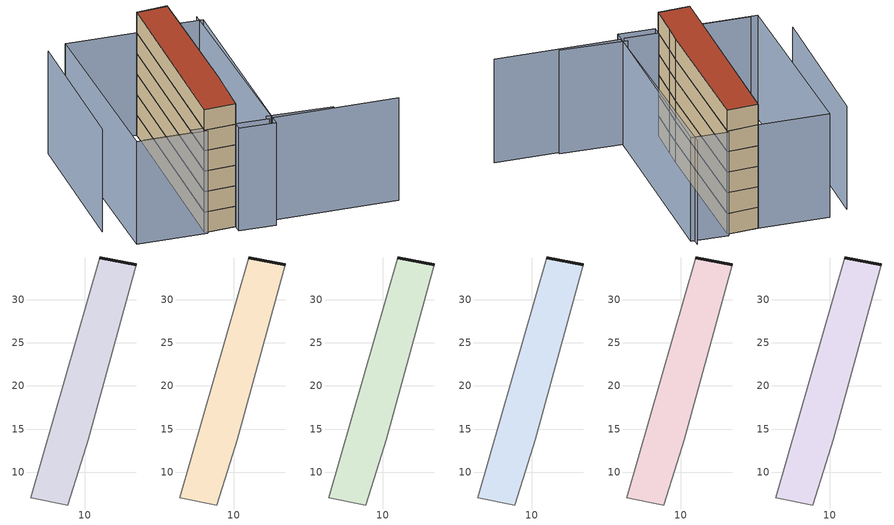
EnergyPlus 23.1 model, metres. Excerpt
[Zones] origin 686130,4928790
ff2ed0a61407c7c9_F0_whole
 floor ground (EU_floor_Construction): 8.05,6.18 9.61,11.12 10.42,13.75 16,34.09 11.74,34.86 3.73,7 z0
 wall outside (EU_wall_Construction): 11.74,34.86 16,34.09 z0:3
 wall adiabatic (EU_wall_Construction): 16,34.09 10.42,13.75 9.61,11.12 8.05,6.18 3.73,7 11.74,34.86 z0:3
ff2ed0a61407c7c9_F1_whole
 floor to ff2ed0a61407c7c9_F0_whole (EU_floor_Construction): 8.05,6.18 9.61,11.12 10.42,13.75 16,34.09 11.74,34.86 3.73,7 z3
 wall outside (EU_wall_Construction): 11.74,34.86 16,34.09 z3:6
 wall adiabatic (EU_wall_Construction): 16,34.09 10.42,13.75 9.61,11.12 8.05,6.18 3.73,7 11.74,34.86 z3:6
ff2ed0a61407c7c9_F2_whole
 floor to ff2ed0a61407c7c9_F1_whole (EU_floor_Construction): 8.05,6.18 9.61,11.12 10.42,13.75 16,34.09 11.74,34.86 3.73,7 z6
 wall outside (EU_wall_Construction): 11.74,34.86 16,34.09 z6:9
 wall adiabatic (EU_wall_Construction): 16,34.09 10.42,13.75 9.61,11.12 8.05,6.18 3.73,7 11.74,34.86 z6:9
ff2ed0a61407c7c9_F3_whole
 floor to ff2ed0a61407c7c9_F2_whole (EU_floor_Construction): 8.05,6.18 9.61,11.12 10.42,13.75 16,34.09 11.74,34.86 3.73,7 z9
 wall outside (EU_wall_Construction): 11.74,34.86 16,34.09 z9:12
 wall adiabatic (EU_wall_Construction): 16,34.09 10.42,13.75 9.61,11.12 8.05,6.18 3.73,7 11.74,34.86 z9:12
ff2ed0a61407c7c9_F4_whole
 floor to ff2ed0a61407c7c9_F3_whole (EU_floor_Construction): 8.05,6.18 9.61,11.12 10.42,13.75 16,34.09 11.74,34.86 3.73,7 z12
 wall outside (EU_wall_Construction): 11.74,34.86 16,34.09 z12:15
 wall adiabatic (EU_wall_Construction): 16,34.09 10.42,13.75 9.61,11.12 8.05,6.18 3.73,7 11.74,34.86 z12:15
ff2ed0a61407c7c9_F5_whole
 floor to ff2ed0a61407c7c9_F4_whole (EU_floor_Construction): 8.05,6.18 9.61,11.12 10.42,13.75 16,34.09 11.74,34.86 3.73,7 z15
 wall outside (EU_wall_Construction): 11.74,34.86 16,34.09 z15:18
 wall adiabatic (EU_wall_Construction): 16,34.09 10.42,13.75 9.61,11.12 8.05,6.18 3.73,7 11.74,34.86 z15:18
 roof outside (EU_roof_Construction): 16,34.09 10.42,13.75 9.61,11.12 8.05,6.18 3.73,7 11.74,34.86 z18
shading: -4.4,9.01 2.08,7.27 / 12.6,5.83 21.44,3.22 / 2.24,7.94 12.55,5.02 / 29.86,0.63 13.06,5.04 / 13.06,5.04 20.73,34.23 / -0.71,36.89 -7.18,14.55 / 7.71,4.97 16.07,34.48 / 16.07,34.48 20.99,33.09 / 20.99,33.09 12.64,3.58 / 12.64,3.58 7.71,4.97 / -5.37,9.22 2.33,37.43 / 2.33,37.43 11.74,34.86 / 11.74,34.86 4.04,6.65 / 4.04,6.65 -5.37,9.22 z0:15
[Building]
EU S2 Campaign: North Axis=0; Terrain=City; Solar Distribution=FullExterior
[Site:Location]
Bologna: Latitude=44.5; Longitude=11.25; Time Zone=1; Elevation=37
[SizingPeriod:WeatherFileDays]
AnnualSizingPeriod: Begin Month=1; Begin Day of Month=1; End Month=12; End Day of Month=31; Day of Week for Start Day=Monday; Use Weather File Daylight Saving Period=No; Use Weather File Rain and Snow Indicators=No
[MATERIAL]
EU_InternalMass_Material: Roughness=MediumRough; Thickness=0.1; Conductivity=1; Density=1800; Specific Heat=900; Thermal Absorptance=0.9; Solar Absorptance=0.7; Visible Absorptance=0.7
[MATERIAL:NOMASS] Roughness=MediumRough; Thermal Absorptance=0.9; Solar Absorptance=0.7; Visible Absorptance=0.7
Name | Thermal Resistance
EU_wall_NoMass | 0.905828
EU_roof_NoMass | 0.37593
EU_floor_NoMass | 0.67114
[CONSTRUCTION]
EU_wall_Construction: EU_wall_NoMass
EU_roof_Construction: EU_roof_NoMass
EU_floor_Construction: EU_floor_NoMass
EU_InternalMass_Construction: EU_InternalMass_Material
[ZONE] Type=1; Multiplier=1; Ceiling Height=autocalculate; Floor Area=autocalculate; Part of Total Floor Area=Yes
Name | Volume
ff2ed0a61407c7c9_F0_whole | 387.464
ff2ed0a61407c7c9_F1_whole; ff2ed0a61407c7c9_F2_whole; ff2ed0a61407c7c9_F3_whole; ff2ed0a61407c7c9_F4_whole; ff2ed0a61407c7c9_F5_whole | 387.463
[INTERNALMASS] Construction=EU_InternalMass_Construction; Surface Area=123.179
Name | Zone or ZoneList
ff2ed0a61407c7c9_F0_whole_EU_InternalMass | ff2ed0a61407c7c9_F0_whole
ff2ed0a61407c7c9_F1_whole_EU_InternalMass | ff2ed0a61407c7c9_F1_whole
ff2ed0a61407c7c9_F2_whole_EU_InternalMass | ff2ed0a61407c7c9_F2_whole
ff2ed0a61407c7c9_F3_whole_EU_InternalMass | ff2ed0a61407c7c9_F3_whole
ff2ed0a61407c7c9_F4_whole_EU_InternalMass | ff2ed0a61407c7c9_F4_whole
ff2ed0a61407c7c9_F5_whole_EU_InternalMass | ff2ed0a61407c7c9_F5_whole
[OTHEREQUIPMENT] Fuel Type=Electricity; Design Level Calculation Method=Watts/Area; Power per Zone Floor Area=1; Fraction Latent=0; Fraction Radiant=0; Fraction Lost=0; Carbon Dioxide Generation Rate=0; EndUse Subcategory=EU_Step8_InternalGains
Name | Zone or ZoneList or Space or SpaceList | Schedule
EU_Step8_InternalGain_ff2ed0a61407c7c9_F0_whole_f000 | ff2ed0a61407c7c9_F0_whole | EU_Step8_GainSchedule_ff2ed0a61407c7c9_F0_whole_f000
EU_Step8_InternalGain_ff2ed0a61407c7c9_F1_whole_f000 | ff2ed0a61407c7c9_F1_whole | EU_Step8_GainSchedule_ff2ed0a61407c7c9_F1_whole_f000
EU_Step8_InternalGain_ff2ed0a61407c7c9_F2_whole_f000 | ff2ed0a61407c7c9_F2_whole | EU_Step8_GainSchedule_ff2ed0a61407c7c9_F2_whole_f000
EU_Step8_InternalGain_ff2ed0a61407c7c9_F3_whole_f000 | ff2ed0a61407c7c9_F3_whole | EU_Step8_GainSchedule_ff2ed0a61407c7c9_F3_whole_f000
EU_Step8_InternalGain_ff2ed0a61407c7c9_F4_whole_f000 | ff2ed0a61407c7c9_F4_whole | EU_Step8_GainSchedule_ff2ed0a61407c7c9_F4_whole_f000
EU_Step8_InternalGain_ff2ed0a61407c7c9_F5_whole_f000 | ff2ed0a61407c7c9_F5_whole | EU_Step8_GainSchedule_ff2ed0a61407c7c9_F5_whole_f000
[ZONEVENTILATION:DESIGNFLOWRATE] Schedule=EU_AlwaysOn; Design Flow Rate Calculation Method=AirChanges/Hour; Air Changes per Hour=0.73129; Ventilation Type=Natural; Fan Pressure Rise=0; Fan Total Efficiency=1; Constant Term Coefficient=1; Temperature Term Coefficient=0; Velocity Term Coefficient=0; Velocity Squared Term Coefficient=0; Minimum Indoor Temperature=-100; Maximum Indoor Temperature=100; Delta Temperature=-100; Minimum Outdoor Temperature=-100; Maximum Outdoor Temperature=100; Maximum Wind Speed=40
Name | Zone or ZoneList or Space or SpaceList
EU_ConstantAir_ff2ed0a61407c7c9_F0_whole | ff2ed0a61407c7c9_F0_whole
EU_ConstantAir_ff2ed0a61407c7c9_F1_whole | ff2ed0a61407c7c9_F1_whole
EU_ConstantAir_ff2ed0a61407c7c9_F2_whole | ff2ed0a61407c7c9_F2_whole
EU_ConstantAir_ff2ed0a61407c7c9_F3_whole | ff2ed0a61407c7c9_F3_whole
EU_ConstantAir_ff2ed0a61407c7c9_F4_whole | ff2ed0a61407c7c9_F4_whole
EU_ConstantAir_ff2ed0a61407c7c9_F5_whole | ff2ed0a61407c7c9_F5_whole
[HVACTEMPLATE:THERMOSTAT] Constant Heating Setpoint=20; Constant Cooling Setpoint=50
EU_HeatOnly_ff2ed0a61407c7c9_F0_whole; EU_HeatOnly_ff2ed0a61407c7c9_F1_whole; EU_HeatOnly_ff2ed0a61407c7c9_F2_whole; EU_HeatOnly_ff2ed0a61407c7c9_F3_whole; EU_HeatOnly_ff2ed0a61407c7c9_F4_whole; EU_HeatOnly_ff2ed0a61407c7c9_F5_whole
[HVACTEMPLATE:ZONE:IDEALLOADSAIRSYSTEM] System Availability Schedule=EU_AlwaysOn; Maximum Heating Supply Air Temperature=50; Minimum Cooling Supply Air Temperature=13; Maximum Heating Supply Air Humidity Ratio=0.0156; Minimum Cooling Supply Air Humidity Ratio=0.0077; Heating Limit=NoLimit; Cooling Limit=NoLimit; Heating Availability Schedule=EU_AlwaysOn; Cooling Availability Schedule=EU_CoolingOff; Dehumidification Control Type=ConstantSensibleHeatRatio; Cooling Sensible Heat Ratio=0.7; Dehumidification Setpoint=60; Humidification Control Type=None; Humidification Setpoint=30; Outdoor Air Method=None; Outdoor Air Flow Rate per Person=0.00944; Outdoor Air Flow Rate per Zone Floor Area=0; Outdoor Air Flow Rate per Zone=0; Demand Controlled Ventilation Type=None; Outdoor Air Economizer Type=NoEconomizer; Heat Recovery Type=None; Sensible Heat Recovery Effectiveness=0.7; Latent Heat Recovery Effectiveness=0.65
Name | Template Thermostat
ff2ed0a61407c7c9_F0_whole | EU_HeatOnly_ff2ed0a61407c7c9_F0_whole
ff2ed0a61407c7c9_F1_whole | EU_HeatOnly_ff2ed0a61407c7c9_F1_whole
ff2ed0a61407c7c9_F2_whole | EU_HeatOnly_ff2ed0a61407c7c9_F2_whole
ff2ed0a61407c7c9_F3_whole | EU_HeatOnly_ff2ed0a61407c7c9_F3_whole
ff2ed0a61407c7c9_F4_whole | EU_HeatOnly_ff2ed0a61407c7c9_F4_whole
ff2ed0a61407c7c9_F5_whole | EU_HeatOnly_ff2ed0a61407c7c9_F5_whole
[SIZING:ZONE] Zone Cooling Design Supply Air Temperature Input Method=SupplyAirTemperature; Zone Cooling Design Supply Air Temperature=13; Zone Heating Design Supply Air Temperature Input Method=SupplyAirTemperature; Zone Heating Design Supply Air Temperature=50; Zone Cooling Design Supply Air Humidity Ratio=0.008; Zone Heating Design Supply Air Humidity Ratio=0.008; Cooling Design Air Flow Method=DesignDay; Cooling Design Air Flow Rate=0; Cooling Minimum Air Flow per Zone Floor Area=0.000762; Cooling Minimum Air Flow=0; Cooling Minimum Air Flow Fraction=0.2; Heating Design Air Flow Method=DesignDay; Heating Design Air Flow Rate=0; Heating Maximum Air Flow per Zone Floor Area=0.002032; Heating Maximum Air Flow=0.141576; Heating Maximum Air Flow Fraction=0.3; Account for Dedicated Outdoor Air System=No; Dedicated Outdoor Air System Control Strategy=NeutralSupplyAir; Dedicated Outdoor Air Low Setpoint Temperature for Design=autosize; Dedicated Outdoor Air High Setpoint Temperature for Design=autosize; Zone Load Sizing Method=Sensible Load Only No Latent Load; Zone Latent Cooling Design Supply Air Humidity Ratio Input Method=HumidityRatioDifference; Zone Cooling Design Supply Air Humidity Ratio Difference=0.005; Zone Latent Heating Design Supply Air Humidity Ratio Input Method=HumidityRatioDifference; Zone Humidification Design Supply Air Humidity Ratio Difference=0.005
ff2ed0a61407c7c9_F0_whole; ff2ed0a61407c7c9_F1_whole; ff2ed0a61407c7c9_F2_whole; ff2ed0a61407c7c9_F3_whole; ff2ed0a61407c7c9_F4_whole; ff2ed0a61407c7c9_F5_whole
[SCHEDULE:CONSTANT]
Name | Hourly Value
EU_AlwaysOn | 1
EU_CoolingOff | 0
[SCHEDULE:FILE] Column Number=1; Rows to Skip at Top=0; Number of Hours of Data=8760; Column Separator=Comma; Interpolate to Timestep=No; Minutes per Item=60; Adjust Schedule for Daylight Savings=Yes
Name | File
EU_Step8_GainSchedule_ff2ed0a61407c7c9_F0_whole_f000 | ../../schedules/ff2ed0a61407c7c9/ff2ed0a61407c7c9_F0_whole_f000_gain.csv
EU_Step8_GainSchedule_ff2ed0a61407c7c9_F1_whole_f000 | ../../schedules/ff2ed0a61407c7c9/ff2ed0a61407c7c9_F1_whole_f000_gain.csv
EU_Step8_GainSchedule_ff2ed0a61407c7c9_F2_whole_f000 | ../../schedules/ff2ed0a61407c7c9/ff2ed0a61407c7c9_F2_whole_f000_gain.csv
EU_Step8_GainSchedule_ff2ed0a61407c7c9_F3_whole_f000 | ../../schedules/ff2ed0a61407c7c9/ff2ed0a61407c7c9_F3_whole_f000_gain.csv
EU_Step8_GainSchedule_ff2ed0a61407c7c9_F4_whole_f000 | ../../schedules/ff2ed0a61407c7c9/ff2ed0a61407c7c9_F4_whole_f000_gain.csv
EU_Step8_GainSchedule_ff2ed0a61407c7c9_F5_whole_f000 | ../../schedules/ff2ed0a61407c7c9/ff2ed0a61407c7c9_F5_whole_f000_gain.csv
